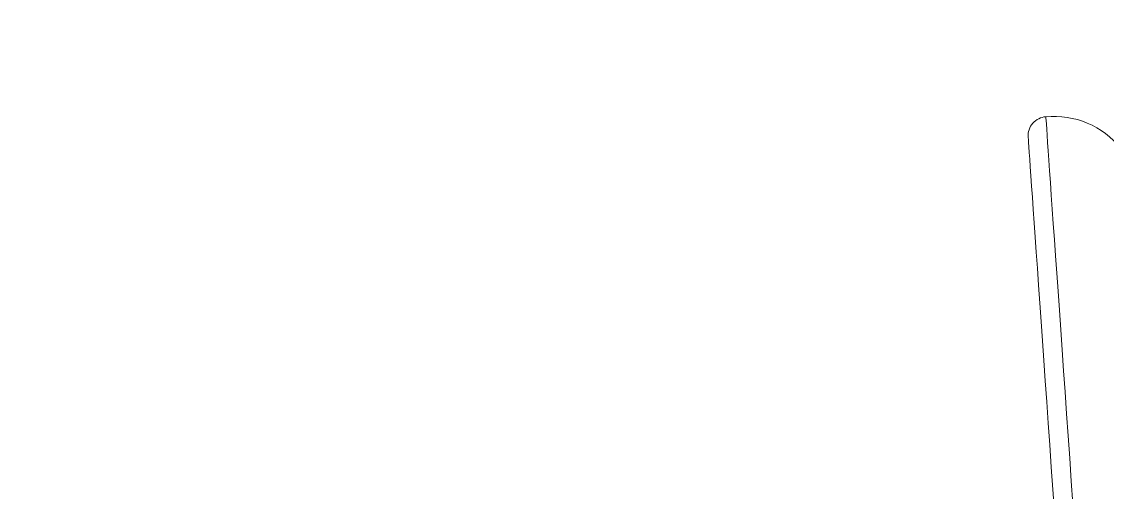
# Model space of a CAD drawing. Header units: millimetres. Extents: x 1587714 to 3094800, y -694377 to -413614.
# Drawn here: x 2254799.9 to 2255114.1, y -549769.5 to -549633.2 of the extents above; entities that cross this region are included whole.
import ezdxf

# ---------------------------------------------------------------- set-up
doc = ezdxf.new("R2010")
doc.units = ezdxf.units.MM

# ---------------------------------------------------------------- blocks, each defined once
blk = doc.blocks.new('poste RT1 vista lateral')
at = {"color": 5, "linetype": 'Continuous', "lineweight": 15, "flags": 128}
for points in [[(-1291.3648, 9084.8639), (-1291.3617, 9084.82), (-1291.3369, 9084.4653), (-1291.2875, 9083.7576), (-1291.2134, 9082.6981), (-1291.115, 9081.2905), (-1290.9924, 9079.5376), (-1290.8462, 9077.4462), (-1290.6765, 9075.0201), (-1290.484, 9072.2668), (-1290.2692, 9069.195), (-1290.0326, 9065.8114), (-1289.7749, 9062.1264), (-1289.497, 9058.1505), (-1289.1993, 9053.8952), (-1288.8829, 9049.371), (-1288.5488, 9044.5912), (-1288.1976, 9039.5691), (-1287.8304, 9034.3182), (-1287.4483, 9028.8546), (-1287.0523, 9023.1926), (-1286.6437, 9017.3476), (-1286.2233, 9011.3356), (-1285.7925, 9005.1749), (-1285.3524, 8998.8816), (-1284.9043, 8992.4729), (-1284.4494, 8985.9679), (-1283.989, 8979.3837), (-1283.5243, 8972.7385)], [(-1296.4693, 9078.9931), (-1296.4567, 9078.8147), (-1296.4193, 9078.2797), (-1296.3571, 9077.39), (-1296.2703, 9076.1483), (-1296.1591, 9074.5566), (-1296.0238, 9072.6225), (-1295.8648, 9070.349), (-1295.6826, 9067.7445), (-1295.4778, 9064.8148), (-1295.2509, 9061.5714), (-1295.0028, 9058.0208), (-1294.7338, 9054.1747), (-1294.445, 9050.0453), (-1294.1372, 9045.6431), (-1293.8113, 9040.9825), (-1293.4682, 9036.0749), (-1293.1089, 9030.9374), (-1292.7344, 9025.5835), (-1292.3461, 9020.0293), (-1291.9448, 9014.291), (-1291.5319, 9008.3859), (-1291.1084, 9002.3301), (-1290.6758, 8996.1426), (-1290.2351, 8989.8407), (-1289.7878, 8983.4445), (-1289.3351, 8976.97), (-1288.8784, 8970.4382)]]:
    blk.add_lwpolyline(points, dxfattribs=at)
at = {"color": 5, "linetype": 'Continuous', "lineweight": 15}
for centre, radius, start, end in [((-1289.0467, 9059.9241), 25.0474, 39.209971, 95.310398), ((-1290.9827, 9079.3772), 5.5, 93.984922, 184)]:
    blk.add_arc(centre, radius, start, end, dxfattribs=at)

msp = doc.modelspace()

# ---------------------------------------------------------------- linework, layer by layer
at = {"color": 4}
msp.add_arc((2234764.5004, -211499.4674), 338618.7241, 265.19288608, 273.661235159, dxfattribs=at)
at = {"color": 5}
msp.add_arc((2227885.3469, -149696.4433), 401031.0256, 266.927135612, 274.075330051, dxfattribs=at)

# ---------------------------------------------------------------- block references
msp.add_blockref('poste RT1 vista lateral', (2256387.7201, -558745.6049))

doc.saveas('drawing.dxf')
